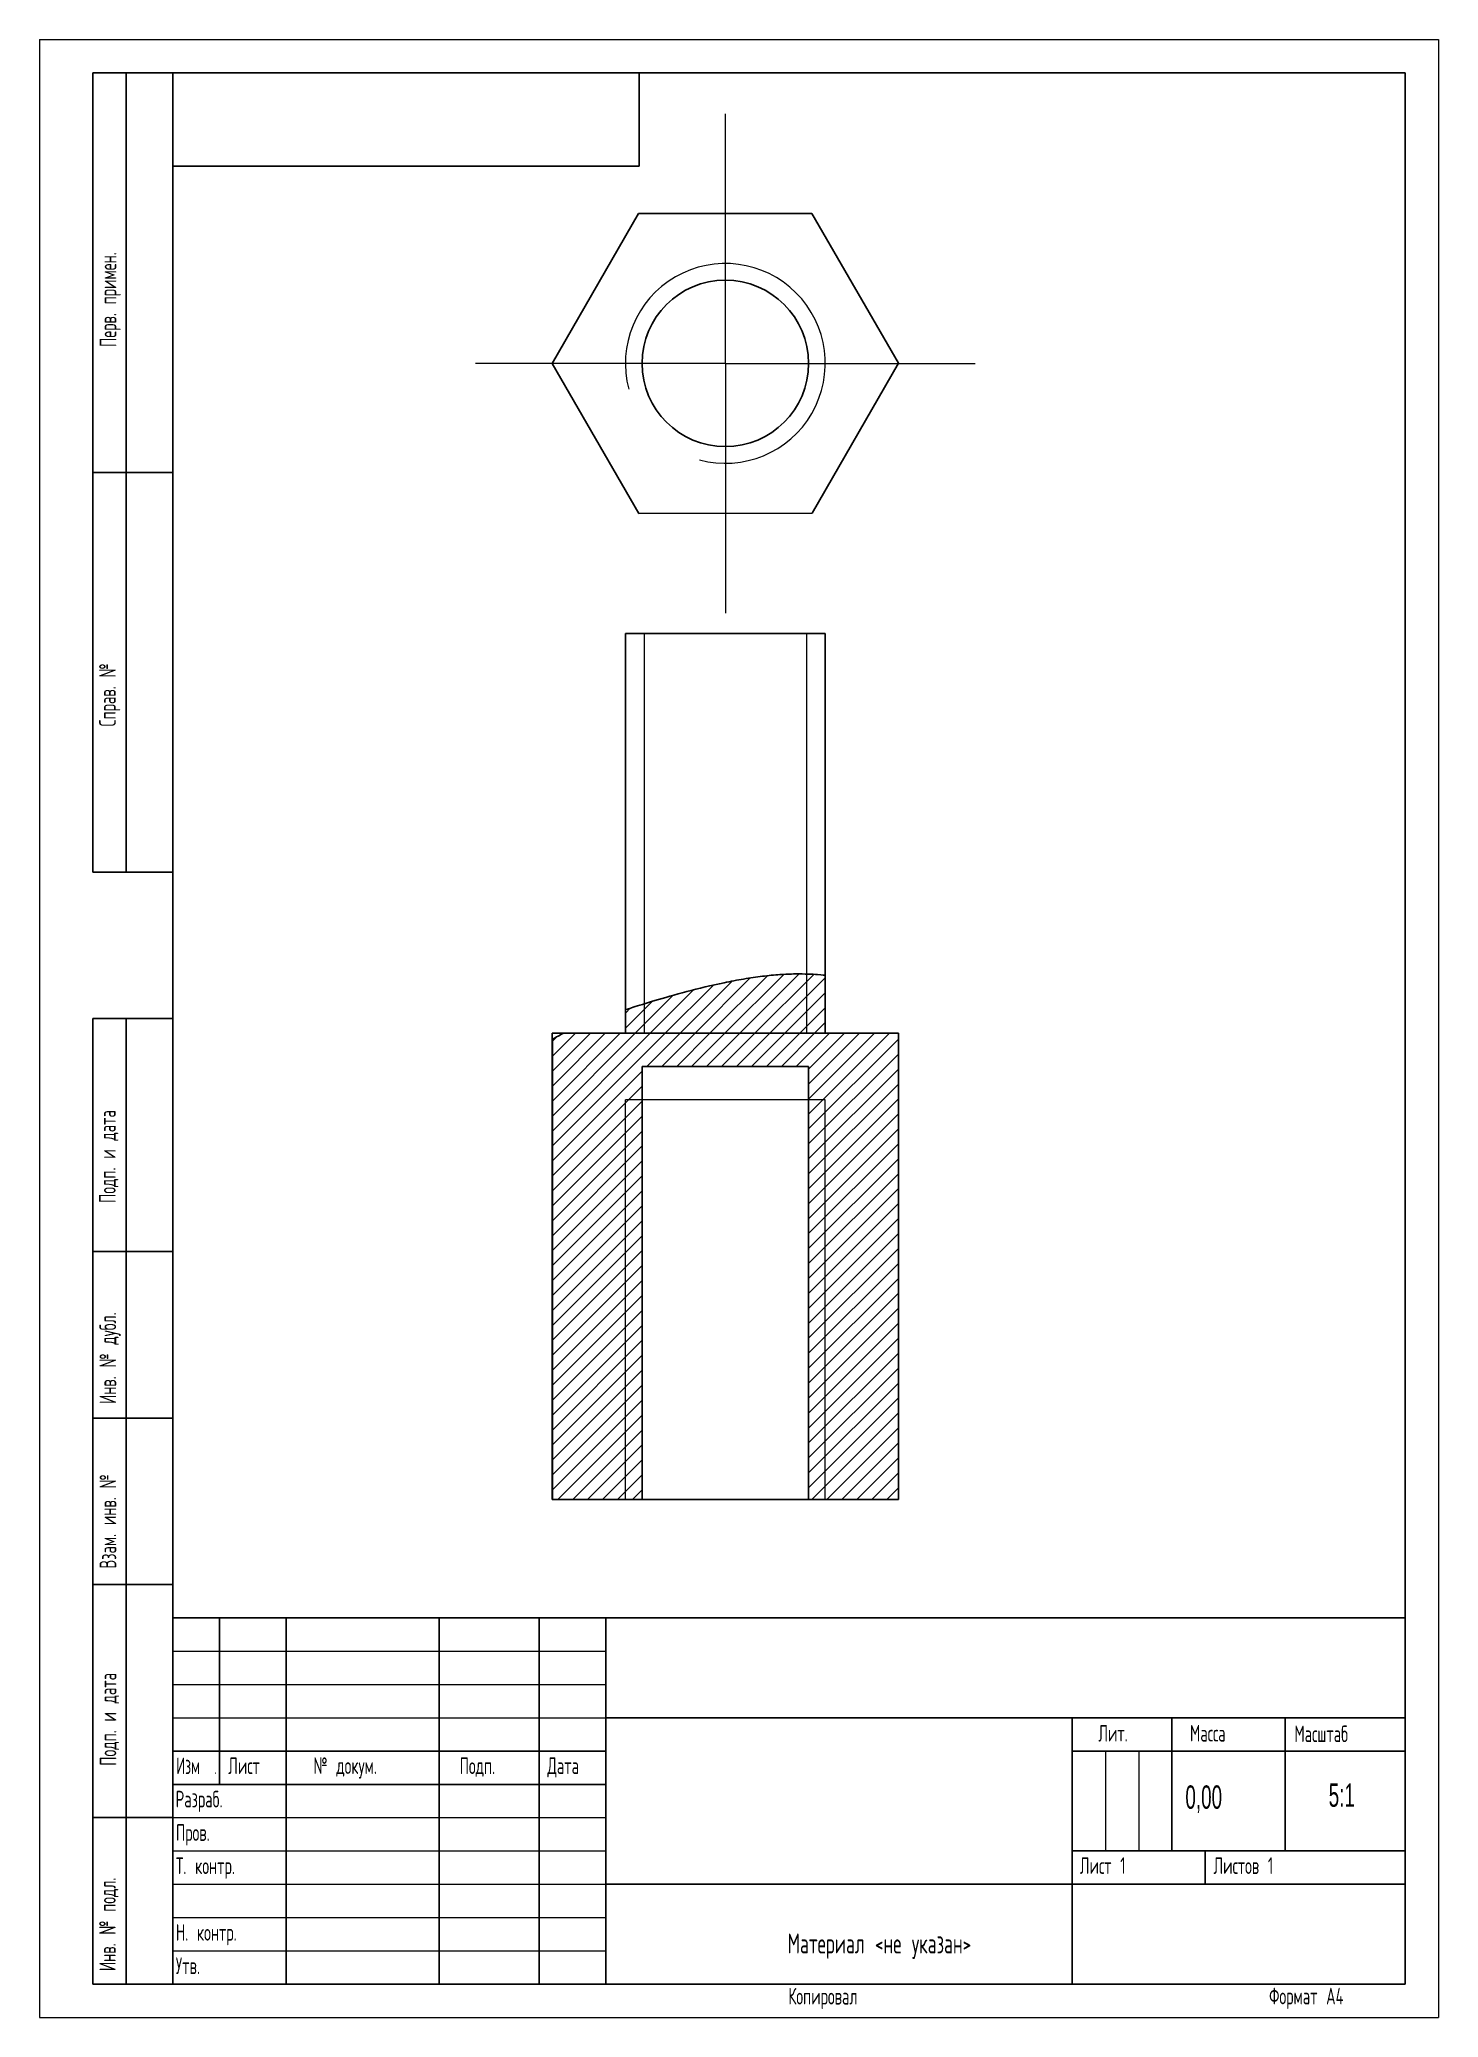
# Model space of a CAD drawing. Header units: millimetres. Extents: x 0 to 210, y 0 to 297.
import ezdxf

# ---------------------------------------------------------------- set-up
doc = ezdxf.new("R2010")
doc.units = ezdxf.units.MM
doc.layers.add('ОСЕВЫЕ', color=7, linetype='Continuous')
doc.styles.add('SLDTEXTSTYLE0', font='TXT', dxfattribs={"width": 0.605})
doc.styles.add('SLDTEXTSTYLE1', font='TXT', dxfattribs={"width": 0.605, "bigfont": 'bigfont'})
doc.styles.add('SLDTEXTSTYLE2', font='TXT', dxfattribs={"width": 0.582204, "bigfont": 'bigfont'})
doc.styles.add('SLDTEXTSTYLE3', font='TXT', dxfattribs={"width": 0.582204})

# ---------------------------------------------------------------- blocks, each defined once
blk = doc.blocks.new('SW_NOTE_0')
at = {"color": 0, "linetype": 'Continuous', "lineweight": 0, "attachment_point": 1}
for s, insert, char_height, style in [('\\M+18449\\M+18478\\M+1847D', (0, 3.22), 2.5, 'SLDTEXTSTYLE2'), ('.', (5.69, 2.32), 1.59, 'SLDTEXTSTYLE3')]:
    blk.add_mtext(s, dxfattribs=dict(at, insert=insert, char_height=char_height, style=style))
blk = doc.blocks.new('SW_CENTERMARKSYMBOL_0')
at = {"color": 0, "linetype": 'Continuous', "lineweight": 0}
for p, q in [((0, 25), (0, 37.5)), ((0, 0), (0, 25)), ((-25, 0), (-37.5, 0)), ((0, 0), (-25, 0)), ((0, 0), (0, -25)), ((0, 0), (25, 0)), ((25, 0), (37.5, 0)), ((0, -25), (0, -37.5))]:
    blk.add_line(p, q, dxfattribs=at)

msp = doc.modelspace()

# ---------------------------------------------------------------- hatches: boundary and pattern name
at = {"linetype": 'Continuous', "lineweight": 18}
h = msp.add_hatch(dxfattribs=at)
h.set_pattern_fill('ANSI31', scale=0.5, style=0)
edge = h.paths.add_edge_path(flags=0)
edge.add_spline(control_points=[(117.95, 156.47), (109.13, 157.54), (98.1, 154.58), (87.95, 151.31)], knot_values=[0.114286, 0.114286, 0.114286, 0.114286, 0.216185, 0.216185, 0.216185, 0.216185], weights=[1, 1, 1, 1], degree=3, periodic=0)
edge.add_line((87.95, 151.31), (87.95, 147.79))
edge.add_line((87.95, 147.79), (117.95, 147.79))
edge.add_line((117.95, 147.79), (117.95, 156.47))
h = msp.add_hatch(dxfattribs=at)
h.set_pattern_fill('ANSI31', scale=0.5, style=0)
edge = h.paths.add_edge_path(flags=0)
edge.add_line((128.94, 147.79), (78.69, 147.79))
edge.add_spline(control_points=[(78.69, 147.79), (78.1, 147.5), (77.53, 147.19), (76.98, 146.87)], knot_values=[0.249209, 0.249209, 0.249209, 0.249209, 0.256241, 0.256241, 0.256241, 0.256241], weights=[1, 1, 1, 1], degree=3, periodic=0)
edge.add_line((76.98, 146.87), (76.98, 77.79))
edge.add_line((76.98, 77.79), (90.45, 77.79))
edge.add_line((90.45, 77.79), (90.45, 142.79))
edge.add_line((90.45, 142.79), (115.45, 142.79))
edge.add_line((115.45, 142.79), (115.45, 77.79))
edge.add_line((115.45, 77.79), (128.94, 77.79))
edge.add_line((128.94, 77.79), (128.94, 147.79))

# ---------------------------------------------------------------- linework, layer by layer
at = {"color": 7, "linetype": 'Continuous', "lineweight": 25}
for p, q in [((8, 172), (8, 292)), ((20, 292), (8, 292)), ((8, 172), (8, 292)), ((13, 172), (13, 292)), ((13, 172), (13, 292)), ((20, 292), (20, 5)), ((205, 292), (20, 292)), ((20, 292), (20, 5)), ((90, 278), (90, 292)), ((205, 5), (205, 292)), ((20, 278), (90, 278)), ((76.96, 248.35), (89.93, 270.87)), ((89.93, 270.87), (115.93, 270.9)), ((115.93, 270.9), (128.94, 248.4)), ((89.97, 225.85), (76.96, 248.35)), ((128.94, 248.4), (115.97, 225.87)), ((8, 232), (20, 232)), ((20, 232), (8, 232)), ((115.97, 225.87), (89.97, 225.85)), ((87.95, 207.79), (87.95, 151.31)), ((87.95, 207.79), (102.95, 207.79)), ((102.95, 207.79), (117.95, 207.79)), ((117.95, 156.47), (117.95, 207.79)), ((8, 172), (20, 172)), ((117.95, 147.79), (117.95, 156.47)), ((117.95, 156.47), (117.95, 147.79)), ((8, 5), (8, 150)), ((8, 150), (20, 150)), ((13, 5), (13, 150)), ((87.95, 151.31), (87.95, 147.79)), ((87.95, 147.79), (87.95, 151.31)), ((76.96, 147.79), (76.96, 77.79)), ((76.96, 147.79), (78.69, 147.79)), ((76.98, 77.79), (76.98, 146.87)), ((128.94, 147.79), (78.69, 147.79)), ((117.95, 147.79), (87.95, 147.79)), ((128.94, 147.79), (128.94, 77.79)), ((90.45, 142.79), (90.45, 77.79)), ((90.45, 142.79), (115.45, 142.79)), ((115.45, 77.79), (115.45, 142.79)), ((20, 115), (8, 115)), ((20, 90), (8, 90)), ((76.96, 77.79), (76.98, 77.79)), ((90.45, 77.79), (76.98, 77.79)), ((90.45, 77.79), (115.45, 77.79)), ((128.94, 77.79), (115.45, 77.79)), ((20, 65), (8, 65)), ((20, 60), (205, 60)), ((20, 60), (20, 5)), ((27, 35), (27, 60)), ((37, 60), (37, 5)), ((60, 60), (60, 5)), ((75, 60), (75, 5)), ((85, 60), (85, 5)), ((85, 45), (205, 45)), ((155, 45), (155, 5)), ((170, 45), (170, 25)), ((187, 45), (187, 25)), ((20, 40), (85, 40)), ((155, 40), (205, 40)), ((20, 35), (85, 35)), ((8, 30), (20, 30)), ((155, 25), (205, 25)), ((175, 25), (175, 20)), ((85, 20), (205, 20)), ((8, 5), (20, 5)), ((20, 5), (205, 5))]:
    msp.add_line(p, q, dxfattribs=at)
at = {"color": 7, "linetype": 'Continuous', "lineweight": 18}
for p, q in [((90.75, 207.79), (90.75, 147.79)), ((90.75, 207.79), (90.75, 147.79)), ((115.14, 207.79), (115.14, 147.79)), ((115.14, 207.79), (115.14, 147.79)), ((87.95, 77.79), (87.95, 137.79)), ((117.95, 137.79), (87.95, 137.79)), ((117.95, 77.79), (117.95, 137.79)), ((20, 55), (85, 55)), ((20, 50), (85, 50)), ((20, 45), (85, 45)), ((160, 40), (160, 25)), ((165, 40), (165, 25)), ((20, 30), (85, 30)), ((20, 25), (85, 25)), ((20, 20), (85, 20)), ((20, 15), (85, 15)), ((20, 10), (85, 10))]:
    msp.add_line(p, q, dxfattribs=at)
at = {"color": 7, "linetype": 'Continuous', "lineweight": 25}
msp.add_circle((102.95, 248.37), 12.5, dxfattribs=at)
at = {"color": 7, "linetype": 'Continuous', "lineweight": 18}
msp.add_arc((102.95, 248.37), 15, 255, 195, dxfattribs=at)
at = {"color": 7, "linetype": 'Continuous', "lineweight": 25}
msp.add_open_spline([(87.95, 151.31), (87.95, 151.31), (88.05, 151.35), (88.44, 151.47), (88.74, 151.56), (89.88, 151.93), (91, 152.28), (93.74, 153.1), (95.38, 153.58), (98.92, 154.52), (100.85, 154.98), (103.75, 155.58), (104.74, 155.77), (106.65, 156.09), (107.59, 156.23), (109.42, 156.45), (110.31, 156.53), (111.96, 156.65), (112.73, 156.68), (114.16, 156.7), (114.8, 156.69), (115.91, 156.65), (116.39, 156.62), (117.54, 156.53), (117.95, 156.48), (117.95, 156.47)], degree=3, knots=[0, 0, 0, 0, 0.0625, 0.0625, 0.125, 0.125, 0.25, 0.25, 0.375, 0.375, 0.5, 0.5, 0.5625, 0.5625, 0.625, 0.625, 0.6875, 0.6875, 0.75, 0.75, 0.8125, 0.8125, 0.875, 0.875, 1, 1, 1, 1], dxfattribs=at)
msp.add_open_spline([(76.98, 146.87), (77.55, 147.2), (78.12, 147.51), (78.69, 147.79)], degree=3, dxfattribs=at)
at = {"layer": 'ОСЕВЫЕ', "lineweight": 18}
for p, q in [((0, 297), (210, 297)), ((0, 297), (0, 0)), ((210, 297), (210, 0)), ((0, 0), (210, 0))]:
    msp.add_line(p, q, dxfattribs=at)

# ---------------------------------------------------------------- block references
at = {"color": 7, "linetype": 'Continuous', "lineweight": 0}
for name, p in [('SW_CENTERMARKSYMBOL_0', (102.95, 248.37)), ('SW_NOTE_0', (20.52, 35.82))]:
    msp.add_blockref(name, p, dxfattribs=at)

# ---------------------------------------------------------------- texts
at = {"color": 7, "linetype": 'Continuous', "lineweight": 0, "char_height": 2.5, "attachment_point": 1, "rotation": 90, "style": 'SLDTEXTSTYLE1'}
for s, insert in [('\\M+18450\\M+18475\\M+18482\\M+18472. \\M+18481\\M+18482\\M+18479\\M+1847D\\M+18475\\M+1847E.', (9.03, 250.83)), ('\\M+18452\\M+18481\\M+18482\\M+18470\\M+18472. \\M+18782', (8.94, 193.84)), ('\\M+18450\\M+18480\\M+18474\\M+18481. \\M+18479 \\M+18474\\M+18470\\M+18484\\M+18470', (8.93, 122.3)), ('\\M+18449\\M+1847E\\M+18472. \\M+18782 \\M+18474\\M+18485\\M+18471\\M+1847C.', (9, 92.12)), ('\\M+18442\\M+18478\\M+18470\\M+1847D. \\M+18479\\M+1847E\\M+18472. \\M+18782', (9.01, 67.4)), ('\\M+18450\\M+18480\\M+18474\\M+18481. \\M+18479 \\M+18474\\M+18470\\M+18484\\M+18470', (9.03, 37.79)), ('\\M+18449\\M+1847E\\M+18472. \\M+18782 \\M+18481\\M+18480\\M+18474\\M+1847C.', (8.94, 6.96))]:
    msp.add_mtext(s, dxfattribs=dict(at, insert=insert))
at = {"color": 7, "linetype": 'Continuous', "lineweight": 0}
for s, insert, char_height, attachment_point, style in [('\\M+1844C\\M+18479\\M+18484.', (158.95, 43.93), 2.5, 1, 'SLDTEXTSTYLE1'), ('\\M+1844D\\M+18470\\M+18483\\M+18483\\M+18470', (172.7, 43.93), 2.5, 1, 'SLDTEXTSTYLE1'), ('\\M+1844D\\M+18470\\M+18483\\M+1848A\\M+18484\\M+18470\\M+18471', (188.37, 43.84), 2.5, 1, 'SLDTEXTSTYLE1'), ('\\M+1844C\\M+18479\\M+18483\\M+18484', (28.33, 39.04), 2.5, 1, 'SLDTEXTSTYLE1'), ('\\M+18782 \\M+18474\\M+18480\\M+1847B\\M+18485\\M+1847D.', (41.11, 39.06), 2.5, 1, 'SLDTEXTSTYLE1'), ('\\M+18450\\M+18480\\M+18474\\M+18481.', (63.06, 39.04), 2.5, 1, 'SLDTEXTSTYLE1'), ('\\M+18444\\M+18470\\M+18484\\M+18470', (76.24, 39.05), 2.5, 1, 'SLDTEXTSTYLE1'), ('\\M+18451\\M+18470\\M+18478\\M+18482\\M+18470\\M+18471.', (20.42, 34.03), 2.5, 1, 'SLDTEXTSTYLE1'), ('0,00', (172.01, 34.84), 3.5, 1, 'SLDTEXTSTYLE0'), ('5:1', (195.49, 35.13), 3.5, 2, 'SLDTEXTSTYLE0'), ('\\M+18450\\M+18482\\M+18480\\M+18472.', (20.47, 29.01), 2.5, 1, 'SLDTEXTSTYLE1'), ('\\M+18453. \\M+1847B\\M+18480\\M+1847E\\M+18484\\M+18482.', (20.47, 24.02), 2.5, 1, 'SLDTEXTSTYLE1'), ('\\M+1844C\\M+18479\\M+18483\\M+18484 1', (156.18, 24.05), 2.5, 1, 'SLDTEXTSTYLE1'), ('\\M+1844C\\M+18479\\M+18483\\M+18484\\M+18480\\M+18472 1', (176.24, 24.04), 2.5, 1, 'SLDTEXTSTYLE1'), ('\\M+1844E. \\M+1847B\\M+18480\\M+1847E\\M+18484\\M+18482.', (20.46, 14.02), 2.5, 1, 'SLDTEXTSTYLE1'), ('\\M+1844D\\M+18470\\M+18484\\M+18475\\M+18482\\M+18479\\M+18470\\M+1847C <\\M+1847E\\M+18475 \\M+18485\\M+1847B\\M+18470\\M+18478\\M+18470\\M+1847E>', (112.29, 12.61), 3, 1, 'SLDTEXTSTYLE1'), ('\\M+18454\\M+18484\\M+18472.', (20.45, 9.01), 2.5, 1, 'SLDTEXTSTYLE1'), ('\\M+1844B\\M+18480\\M+18481\\M+18479\\M+18482\\M+18480\\M+18472\\M+18470\\M+1847C', (112.4, 4.44), 2.5, 1, 'SLDTEXTSTYLE1'), ('\\M+18455\\M+18480\\M+18482\\M+1847D\\M+18470\\M+18484 \\M+184404', (184.58, 4.46), 2.5, 1, 'SLDTEXTSTYLE1')]:
    msp.add_mtext(s, dxfattribs=dict(at, insert=insert, char_height=char_height, attachment_point=attachment_point, style=style))

doc.saveas('drawing.dxf')
